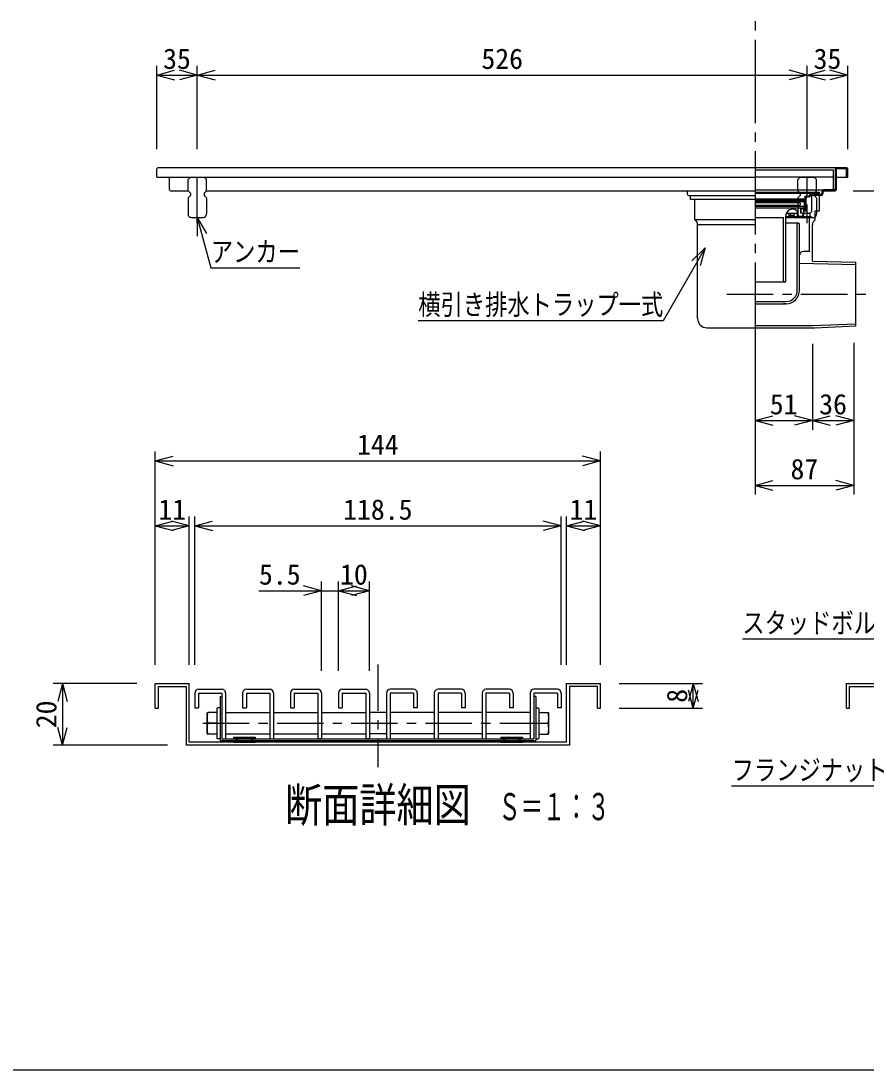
# Model space of a CAD drawing. Units: millimetres, scale not verified, with parts at other scales. Extents: x -1092 to 1092, y -744 to 696.
# Drawn here: x -507 to 222, y -744 to 161 of the extents above; entities that cross this region are included whole.
import ezdxf
from ezdxf.enums import TextEntityAlignment as Align

# ---------------------------------------------------------------- set-up
doc = ezdxf.new("R2010")
doc.units = ezdxf.units.MM
doc.header["$LTSCALE"] = 8
for name, pattern in [('CHAIN1', [8, 5, -1, 1, -1]), ('CHAIN2', [12, 9, -1, 1, -1]), ('DASHED2', [3, 2, -1])]:
    doc.linetypes.add(name, pattern=pattern)
for name, color, linetype in [('0-0_計極細', 2, 'Continuous'), ('0-1_計細線', 3, 'Continuous'), ('0-5_寸法線', 7, 'Continuous'), ('0-7_枠細線', 5, 'Continuous'), ('0-8_枠中線', 5, 'Continuous'), ('1-2_極細2', 2, 'Continuous'), ('1-3_細線2', 4, 'Continuous'), ('1-5_寸法2', 7, 'Continuous')]:
    doc.layers.add(name, color=color, linetype=linetype)
doc.styles.add('ＭＳ ゴシック', font='')
doc.styles.get('ＭＳ ゴシック').set_extended_font_data('MS Gothic')

msp = doc.modelspace()

# ---------------------------------------------------------------- linework, layer by layer
at = {"layer": '0-0_計極細', "linetype": 'CHAIN2'}
msp.add_line((126.004, 432.889), (126.004, -139.452), dxfattribs=at)
at = {"layer": '0-0_計極細', "linetype": 'CHAIN1'}
for p, q in [((-354.996, -13.261), (-354.996, 31.792)), ((101.663, -74.466), (232.014, -74.466))]:
    msp.add_line(p, q, dxfattribs=at)
at = {"layer": '0-0_計極細', "linetype": 'DASHED2'}
msp.add_line((171.004, -13.261), (171.004, 31.792), dxfattribs=at)
at = {"layer": '0-0_計極細'}
for p, q in [((126.004, 13.464), (181.743, 13.464)), ((126.004, 12.484), (174.963, 12.484)), ((169.4, 10.035), (171.31, 10.035)), ((169.4, 7.096), (169.4, 10.035)), ((172.281, 10.035), (171.114, 10.035)), ((172.281, 9.349), (171.114, 9.349)), ((174.963, 12.484), (181.743, 13.45)), ((174.963, -3.21), (174.963, 11.791)), ((181.743, 11.106), (174.963, 10.322)), ((175.059, 11.805), (181.743, 12.757)), ((168.616, 5.726), (126.004, 5.726)), ((126.004, 5.535), (169.253, 5.535)), ((126.004, 4.555), (164.453, 4.555)), ((126.004, 2.302), (164.453, 2.302)), ((126.004, 1.323), (168.469, 1.323)), ((126.2, 7.586), (168.322, 7.586)), ((126.2, 6.606), (168.91, 6.606)), ((164.453, 2.302), (164.943, 2.792)), ((164.943, 1.812), (164.453, 2.302)), ((164.943, 5.535), (164.943, 5.045)), ((164.943, 4.066), (164.943, 2.792)), ((164.943, 1.812), (164.943, 1.323)), ((168.322, 6.606), (168.322, 7.586)), ((168.469, 4.066), (169.253, 5.535)), ((168.469, 4.066), (168.469, 1.323)), ((168.616, 5.726), (168.616, 6.606)), ((169.4, -2.014), (169.4, 8.321)), ((170.085, -2.7), (170.085, 8.321)), ((168.616, -0.25), (126.004, -0.25)), ((126.004, -8.29), (150.494, -8.29)), ((150.494, -63.089), (150.494, -8.29)), ((152.453, -63.089), (152.453, -7.132)), ((152.453, -7.507), (173.514, -7.507)), ((152.453, -8.29), (174.963, -8.29)), ((152.999, -4.659), (162.737, -4.659)), ((155.182, -6.324), (155.182, -4.659)), ((155.182, -6.324), (160.08, -6.324)), ((156.652, -6.324), (156.652, -4.659)), ((160.08, -6.324), (160.08, -4.659)), ((162.738, -7.499), (162.738, -4.56)), ((165.677, -7.499), (162.738, -7.499)), ((165.432, -4.56), (165.432, -0.25)), ((165.432, -0.74), (169.4, -0.74)), ((165.922, -4.56), (165.922, -0.74)), ((167.313, -6.618), (168.126, -6.618)), ((168.126, -6.618), (168.126, -0.74)), ((168.126, -2.014), (169.4, -2.014)), ((168.126, -2.7), (170.085, -2.7)), ((168.126, -4.659), (173.514, -4.659)), ((173.024, -37.757), (173.024, -8.29)), ((174.963, -3.21), (173.514, -4.659)), ((173.514, -7.507), (173.514, -4.659)), ((174.963, -8.29), (173.514, -7.507)), ((163.473, -13.384), (152.453, -13.384)), ((162.494, -71.13), (162.494, -14.364)), ((164.453, -71.13), (164.453, -14.364)), ((164.453, -71.13), (164.453, -44.681)), ((173.097, -37.757), (167.464, -37.757)), ((164.525, -47.73), (213.004, -48.926)), ((152.444, -63.217), (152.444, -63.217)), ((151.473, -64.069), (126.004, -64.069)), ((126.004, -80.926), (152.698, -80.926)), ((126.004, -82.885), (152.698, -82.885)), ((152.698, -82.885), (150.494, -82.885)), ((126.004, -101.576), (175.862, -101.576)), ((175.862, -101.576), (213.004, -100.004))]:
    msp.add_line(p, q, dxfattribs=at)
for points in [[(168.616, -0.25), (168.616, 1.219), (126.004, 1.219)], [(164.943, 4.066), (164.453, 4.555), (164.943, 5.045)], [(167.636, -5.54), (167.636, -4.56), (165.432, -4.56)]]:
    msp.add_lwpolyline(points, dxfattribs=at)
for centre, radius, start, end in [((171.114, 8.321), 1.714, 90, 180), ((171.114, 8.321), 1.029, 90, 180), ((172.281, 11.015), 0.98, 270, 356.64911), ((172.281, 11.015), 1.665, 270, 356.64911), ((174.963, 10.77), 1.714, 90, 175.84901), ((174.963, 10.77), 1.029, 90, 175.84901), ((168.91, 7.096), 0.49, 270, 360), ((158.33, -7.132), 5.878, 55.16629, 180), ((159.8, -4.56), 2.939, 0, 50.0295), ((165.677, -5.54), 1.959, 270, 360), ((163.473, -14.364), 0.98, 90, 180), ((163.473, -14.364), 0.98, 0, 90), ((167.464, -40.696), 2.939, 90, 180), ((151.473, -63.089), 0.98, 180, 270), ((151.473, -63.089), 0.98, 270, 360), ((152.698, -71.13), 11.755, 270, 360), ((152.698, -71.13), 9.796, 270, 360)]:
    msp.add_arc(centre, radius, start, end, dxfattribs=at)
at = {"layer": '0-1_計細線'}
for p, q in [((-389.996, 26.534), (-389.996, 33.534)), ((126.004, 32.634), (193.504, 32.634)), ((193.504, 32.634), (193.504, 15.534)), ((195.004, 33.534), (195.004, 15.534)), ((206.004, 26.534), (206.004, 33.534)), ((-389.996, 26.534), (126.004, 26.534)), ((-378.996, 15.534), (-378.996, 26.534)), ((-360.996, 26.522), (-362.996, 24.522)), ((-362.996, 14.522), (-362.996, 24.522)), ((-360.996, 26.522), (-348.996, 26.522)), ((-346.996, 24.522), (-348.996, 26.522)), ((-346.996, 14.522), (-346.996, 24.522)), ((126.004, 26.634), (193.504, 26.634)), ((205.004, 26.534), (206.004, 26.534)), ((-377.996, 14.534), (-362.996, 14.534)), ((-362.996, 14.522), (-360.996, 12.522)), ((-360.996, 10.522), (-362.996, 8.522)), ((-360.996, 12.522), (-360.996, 10.522)), ((-346.996, 14.522), (-348.996, 12.522)), ((-348.996, 12.522), (-348.996, 10.522)), ((-348.996, 10.522), (-346.996, 8.522)), ((-346.996, 14.534), (126.004, 14.534)), ((67.504, 14.034), (67.504, 12.034)), ((69.004, 10.534), (126.004, 10.534)), ((70.265, 7.187), (70.265, 10.534)), ((126.004, 15.534), (193.504, 15.534)), ((183.004, 10.534), (177.004, 10.534)), ((181.743, -2.609), (181.743, 13.464)), ((183.504, 14.034), (183.504, 12.034)), ((184.504, 14.034), (184.504, 12.034)), ((195.004, 15.534), (185.004, 15.534)), ((185.004, 14.534), (195.004, 14.534)), ((-362.996, 8.522), (-362.996, -5.478)), ((-346.996, 8.522), (-346.996, -5.478)), ((126.004, 7.187), (70.265, 7.187)), ((74.085, -10.445), (74.085, 7.187)), ((-359.996, -8.478), (-349.996, -8.478)), ((177.922, -2.609), (181.743, -2.609)), ((177.922, -10.445), (177.922, -2.609)), ((126.004, -10.445), (74.085, -10.445)), ((126.004, -14.687), (76.534, -14.687)), ((76.534, -95.536), (76.534, -14.687)), ((175.473, -46.04), (175.473, -14.687)), ((175.473, -46.04), (213.004, -46.966)), ((213.004, -101.966), (213.004, -46.966)), ((84.534, -103.536), (177.534, -103.536)), ((177.534, -103.536), (213.004, -101.966))]:
    msp.add_line(p, q, dxfattribs=at)
at = {"layer": '0-1_計細線', "linetype": 'DASHED2'}
for p, q in [((165.004, 26.522), (163.004, 24.522)), ((163.004, 14.522), (163.004, 24.522)), ((165.004, 26.522), (177.004, 26.522)), ((179.004, 24.522), (177.004, 26.522)), ((179.004, 14.522), (179.004, 24.522)), ((163.004, 8.522), (163.004, -5.478)), ((179.004, 8.522), (179.004, -5.478)), ((166.004, -8.478), (176.004, -8.478))]:
    msp.add_line(p, q, dxfattribs=at)
at = {"layer": '0-1_計細線'}
for points in [[(205.004, 34.534), (196.004, 34.534), (-388.996, 34.534)], [(196.004, 26.534), (205.004, 26.534), (205.004, 33.534), (196.004, 33.534), (196.004, 15.534)], [(183.004, 11.534), (177.004, 11.534), (177.004, 10.534)]]:
    msp.add_lwpolyline(points, dxfattribs=at)
at = {"layer": '0-1_計細線', "linetype": 'DASHED2'}
for points in [[(163.004, 14.522), (165.004, 12.522), (165.004, 10.522), (163.004, 8.522)], [(179.004, 14.522), (177.004, 12.522), (177.004, 10.522), (179.004, 8.522)]]:
    msp.add_lwpolyline(points, dxfattribs=at)
at = {"layer": '0-1_計細線'}
for centre, radius, start, end in [((-388.996, 33.534), 1, 90, 180), ((196.004, 33.534), 1, 90, 180), ((205.004, 33.534), 1, 0, 90), ((-377.996, 15.534), 1, 180, 270), ((67.004, 14.034), 0.5, 0, 90), ((69.004, 12.034), 1.5, 180, 270), ((183.004, 12.034), 1.5, 270, 360), ((183.004, 12.034), 0.5, 270, 360), ((185.004, 14.034), 1.5, 90, 180), ((185.004, 14.034), 0.5, 90, 180), ((195.004, 15.534), 1, 270, 360), ((-359.996, -5.478), 3, 180, 270), ((-349.996, -5.478), 3, 270, 360), ((71.636, -14.687), 4.898, 0, 60), ((180.371, -14.687), 4.898, 120, 180), ((84.534, -95.536), 8, 180, 270)]:
    msp.add_arc(centre, radius, start, end, dxfattribs=at)
at = {"layer": '0-1_計細線', "linetype": 'DASHED2'}
for centre, start, end in [((166.004, -5.478), 180, 270), ((176.004, -5.478), 270, 360)]:
    msp.add_arc(centre, 3, start, end, dxfattribs=at)
at = {"layer": '0-5_寸法線'}
for p, q in [((-389.996, 50.534), (-389.996, 122.534)), ((-389.996, 114.534), (-374.541, 118.675)), ((-354.996, 114.534), (-370.451, 118.675)), ((-354.996, 50.534), (-354.996, 122.534)), ((-354.996, 114.534), (-339.541, 118.675)), ((171.004, 114.534), (155.549, 118.675)), ((171.004, 50.534), (171.004, 122.534)), ((171.004, 114.534), (186.459, 118.675)), ((206.004, 114.534), (190.549, 118.675)), ((206.004, 50.534), (206.004, 122.534)), ((-389.996, 114.534), (-374.541, 110.393)), ((-389.996, 114.534), (-354.996, 114.534)), ((-354.996, 114.534), (-370.451, 110.393)), ((-354.996, 114.534), (-339.541, 110.393)), ((-354.996, 114.534), (171.004, 114.534)), ((171.004, 114.534), (155.549, 110.393)), ((171.004, 114.534), (186.459, 110.393)), ((171.004, 114.534), (206.004, 114.534)), ((206.004, 114.534), (190.549, 110.393)), ((210.704, 14.534), (413.004, 14.534)), ((210.704, 14.534), (301.004, 14.534)), ((-354.996, -8.478), (-346.996, -22.335)), ((-354.996, -8.478), (-354.996, -24.478)), ((82.879, -34.54), (71.616, -45.904)), ((82.879, -34.54), (78.806, -50.013)), ((126.004, -117.484), (126.004, -191.536)), ((126.004, -117.484), (126.004, -247.536)), ((175.473, -117.484), (175.473, -191.536)), ((211.228, -116.602), (211.228, -191.536)), ((211.228, -117.484), (211.228, -247.536)), ((126.004, -183.536), (141.459, -179.395)), ((175.473, -183.536), (160.018, -179.395)), ((175.473, -183.536), (190.928, -179.395)), ((211.228, -183.536), (195.773, -179.395)), ((126.004, -183.536), (141.459, -187.677)), ((126.004, -183.536), (175.473, -183.536)), ((175.473, -183.536), (160.018, -187.677)), ((175.473, -183.536), (190.928, -187.677)), ((175.473, -183.536), (211.228, -183.536)), ((211.228, -183.536), (195.773, -187.677)), ((126.004, -239.536), (141.459, -235.395)), ((126.004, -239.536), (141.459, -243.677)), ((126.004, -239.536), (211.228, -239.536)), ((211.228, -239.536), (195.773, -235.395)), ((211.228, -239.536), (195.773, -243.677))]:
    msp.add_line(p, q, dxfattribs=at)
for points in [[(-354.996, -8.478), (-343.348, -51.951), (-266.548, -51.951)], [(82.879, -34.54), (46.817, -97.646), (-164.383, -97.646)]]:
    msp.add_lwpolyline(points, dxfattribs=at)
at = {"layer": '0-8_枠中線'}
msp.add_lwpolyline([(-1092, -744), (-1092, 696), (1092, 696), (1092, -744)], close=True, dxfattribs=at)
at = {"layer": '1-2_極細2', "linetype": 'CHAIN1'}
for p, q in [((-199.241, -394.124), (-199.241, -482.757)), ((-350.21, -444.834), (-47.412, -444.834))]:
    msp.add_line(p, q, dxfattribs=at)
at = {"layer": '1-2_極細2'}
for p, q in [((-388.575, -413.1), (-364.575, -413.1)), ((-388.575, -431.767), (-388.575, -413.1)), ((-364.575, -413.1), (-364.575, -463.767)), ((-36.575, -410.434), (-7.241, -410.434)), ((-36.575, -461.1), (-36.575, -410.434)), ((-9.908, -413.1), (-33.908, -413.1)), ((-33.908, -413.1), (-33.908, -463.767)), ((-9.908, -431.767), (-9.908, -413.1)), ((-7.241, -431.767), (-7.241, -410.434)), ((204.959, -410.434), (231.626, -410.434)), ((204.959, -431.767), (204.959, -410.434)), ((207.626, -413.1), (228.959, -413.1)), ((-335.375, -421.634), (-333.775, -421.634)), ((-335.375, -421.634), (-335.375, -459.767)), ((-63.108, -421.634), (-64.708, -421.634)), ((-63.108, -421.634), (-63.108, -459.767)), ((-391.241, -431.767), (-388.575, -431.767)), ((-9.908, -431.767), (-7.241, -431.767)), ((-338.033, -444.834), (-346.045, -444.834)), ((-60.45, -444.834), (-52.438, -444.834)), ((-335.375, -459.767), (-63.108, -459.767)), ((-333.775, -458.167), (-64.708, -458.167)), ((-323.908, -456.834), (-323.908, -458.167)), ((-323.908, -456.834), (-305.241, -456.834)), ((-323.908, -457.6), (-305.241, -457.6)), ((-323.908, -459.767), (-323.908, -461.1)), ((-323.908, -460), (-305.241, -460)), ((-323.908, -460.8), (-305.241, -460.8)), ((-323.908, -461.1), (-305.241, -461.1)), ((-321.908, -458.167), (-321.908, -459.767)), ((-321.908, -458.4), (-320.575, -458.4)), ((-321.908, -459.2), (-320.575, -459.2)), ((-320.575, -458.167), (-320.575, -459.767)), ((-308.575, -458.167), (-308.575, -459.767)), ((-308.575, -458.4), (-307.241, -458.4)), ((-308.575, -459.2), (-307.241, -459.2)), ((-307.241, -458.167), (-307.241, -459.767)), ((-305.241, -456.834), (-305.241, -458.167)), ((-305.241, -459.767), (-305.241, -461.1)), ((-93.241, -456.834), (-93.241, -458.167)), ((-93.241, -456.834), (-74.575, -456.834)), ((-93.241, -457.6), (-74.575, -457.6)), ((-93.241, -459.767), (-93.241, -461.1)), ((-93.241, -460), (-74.575, -460)), ((-93.241, -460.8), (-74.575, -460.8)), ((-93.241, -461.1), (-74.575, -461.1)), ((-91.241, -458.167), (-91.241, -459.767)), ((-91.241, -458.4), (-89.908, -458.4)), ((-91.241, -459.2), (-89.908, -459.2)), ((-89.908, -458.167), (-89.908, -459.767)), ((-77.908, -458.167), (-77.908, -459.767)), ((-77.908, -458.4), (-76.575, -458.4)), ((-77.908, -459.2), (-76.575, -459.2)), ((-76.575, -458.167), (-76.575, -459.767)), ((-74.575, -456.834), (-74.575, -458.167)), ((-74.575, -459.767), (-74.575, -461.1)), ((-33.908, -463.767), (-364.575, -463.767))]:
    msp.add_line(p, q, dxfattribs=at)
for points in [[(-391.241, -431.767), (-391.241, -410.434), (-361.908, -410.434)], [(-36.575, -461.1), (-361.908, -461.1), (-361.908, -410.434)], [(204.959, -431.767), (207.626, -431.767), (207.626, -413.1)]]:
    msp.add_lwpolyline(points, dxfattribs=at)
for centre, start, end in [((-325.89, -440.167), 166.96433, 193.03802), ((-72.593, -440.167), 346.96198, 13.03567), ((-325.89, -449.501), 166.96198, 193.03567), ((-72.593, -449.501), 346.96433, 13.03802)]:
    msp.add_arc(centre, 20.688, start, end, dxfattribs=at)
at = {"layer": '1-3_細線2'}
for p, q in [((-354.041, -415.5), (-333.775, -415.5)), ((-312.708, -415.5), (-292.441, -415.5)), ((-271.375, -415.5), (-251.108, -415.5)), ((-230.041, -415.5), (-209.775, -415.5)), ((-168.441, -415.5), (-188.708, -415.5)), ((-127.108, -415.5), (-147.375, -415.5)), ((-85.775, -415.5), (-106.041, -415.5)), ((-44.441, -415.5), (-64.708, -415.5)), ((-357.241, -418.7), (-357.241, -431.5)), ((-354.041, -418.7), (-333.775, -418.7)), ((-354.041, -418.7), (-354.041, -431.5)), ((-333.775, -418.7), (-333.775, -458.167)), ((-330.575, -418.7), (-330.575, -458.167)), ((-315.908, -418.7), (-315.908, -431.5)), ((-312.708, -418.7), (-312.708, -431.5)), ((-289.241, -418.7), (-289.241, -458.167)), ((-274.575, -418.7), (-274.575, -431.5)), ((-271.375, -418.7), (-271.375, -431.5)), ((-247.908, -418.7), (-247.908, -458.167)), ((-233.241, -418.7), (-233.241, -431.5)), ((-230.041, -418.7), (-230.041, -431.5)), ((-206.575, -418.7), (-206.575, -458.167)), ((-191.908, -418.7), (-191.908, -458.167)), ((-168.441, -418.7), (-168.441, -431.5)), ((-165.241, -418.7), (-165.241, -431.5)), ((-150.575, -418.7), (-150.575, -458.167)), ((-127.108, -418.7), (-127.108, -431.5)), ((-123.908, -418.7), (-123.908, -431.5)), ((-109.241, -418.7), (-109.241, -458.167)), ((-85.775, -418.7), (-106.041, -418.7)), ((-106.041, -418.7), (-106.041, -458.167)), ((-85.775, -418.7), (-85.775, -431.5)), ((-82.575, -418.7), (-82.575, -431.5)), ((-67.908, -418.7), (-67.908, -458.167)), ((-64.708, -418.7), (-64.708, -458.167)), ((-44.441, -418.7), (-64.708, -418.7)), ((-44.441, -418.7), (-44.441, -431.5)), ((-41.241, -418.7), (-41.241, -431.5)), ((-357.241, -431.5), (-354.041, -431.5)), ((-338.033, -432.034), (-338.033, -446.167)), ((-335.375, -431.5), (-337.499, -431.5)), ((-315.908, -431.5), (-312.708, -431.5)), ((-274.575, -431.5), (-271.375, -431.5)), ((-233.241, -431.5), (-230.041, -431.5)), ((-165.241, -431.5), (-168.441, -431.5)), ((-123.908, -431.5), (-127.108, -431.5)), ((-82.575, -431.5), (-85.775, -431.5)), ((-63.108, -431.5), (-60.983, -431.5)), ((-60.45, -432.034), (-60.45, -457.634)), ((-41.241, -431.5), (-44.441, -431.5)), ((-346.578, -453.634), (-346.578, -436.034)), ((-338.033, -435.5), (-346.045, -435.5)), ((-330.575, -435.634), (-292.441, -435.634)), ((-289.241, -435.634), (-251.108, -435.634)), ((-247.908, -435.634), (-209.775, -435.634)), ((-191.908, -435.634), (-206.575, -435.634)), ((-150.575, -435.634), (-188.708, -435.634)), ((-109.241, -435.634), (-147.375, -435.634)), ((-67.908, -435.634), (-106.041, -435.634)), ((-64.708, -437.94), (-64.708, -448.527)), ((-60.45, -435.5), (-52.438, -435.5)), ((-51.905, -453.634), (-51.905, -436.034)), ((-338.033, -446.167), (-338.033, -457.634)), ((-338.033, -454.167), (-346.045, -454.167)), ((-335.375, -458.167), (-337.499, -458.167)), ((-333.775, -458.167), (-330.575, -458.167)), ((-330.575, -454.034), (-292.441, -454.034)), ((-292.441, -458.167), (-289.241, -458.167)), ((-289.241, -454.034), (-251.108, -454.034)), ((-247.908, -458.167), (-251.108, -458.167)), ((-247.908, -454.034), (-209.775, -454.034)), ((-206.575, -458.167), (-209.775, -458.167)), ((-191.908, -454.034), (-206.575, -454.034)), ((-191.908, -458.167), (-188.708, -458.167)), ((-150.575, -454.034), (-188.708, -454.034)), ((-150.575, -458.167), (-147.375, -458.167)), ((-109.241, -454.034), (-147.375, -454.034)), ((-109.241, -458.167), (-106.041, -458.167)), ((-67.908, -454.034), (-106.041, -454.034)), ((-67.908, -458.167), (-64.708, -458.167)), ((-63.108, -458.167), (-60.983, -458.167)), ((-60.45, -454.167), (-52.438, -454.167))]:
    msp.add_line(p, q, dxfattribs=at)
for points in [[(-312.708, -418.7), (-292.441, -418.7), (-292.441, -458.167)], [(-271.375, -418.7), (-251.108, -418.7), (-251.108, -458.167)], [(-230.041, -418.7), (-209.775, -418.7), (-209.775, -458.167)], [(-168.441, -418.7), (-188.708, -418.7), (-188.708, -458.167)], [(-127.108, -418.7), (-147.375, -418.7), (-147.375, -458.167)]]:
    msp.add_lwpolyline(points, dxfattribs=at)
for centre, radius, start, end in [((-354.041, -418.7), 3.2, 90, 180), ((-333.775, -418.7), 3.2, 0, 90), ((-312.708, -418.7), 3.2, 90, 180), ((-292.441, -418.7), 3.2, 0, 90), ((-271.375, -418.7), 3.2, 90, 180), ((-251.108, -418.7), 3.2, 0, 90), ((-230.041, -418.7), 3.2, 90, 180), ((-209.775, -418.7), 3.2, 0, 90), ((-188.708, -418.7), 3.2, 90, 180), ((-168.441, -418.7), 3.2, 0, 90), ((-147.375, -418.7), 3.2, 90, 180), ((-127.108, -418.7), 3.2, 0, 90), ((-106.041, -418.7), 3.2, 90, 180), ((-85.775, -418.7), 3.2, 0, 90), ((-64.708, -418.7), 3.2, 90, 180), ((-44.441, -418.7), 3.2, 0, 90), ((-337.499, -432.034), 0.533, 90, 180), ((-60.983, -432.034), 0.533, 0, 90), ((-346.045, -436.034), 0.533, 90, 180), ((-52.438, -436.034), 0.533, 0, 90), ((-346.045, -453.634), 0.533, 180, 270), ((-337.499, -457.634), 0.533, 180, 270), ((-60.983, -457.634), 0.533, 270, 360), ((-52.438, -453.634), 0.533, 270, 360)]:
    msp.add_arc(centre, radius, start, end, dxfattribs=at)
at = {"layer": '1-5_寸法2'}
for p, q in [((-391.241, -394.434), (-391.241, -210.434)), ((-391.241, -218.434), (-375.787, -214.293)), ((-7.241, -218.434), (-22.696, -214.293)), ((-7.241, -394.434), (-7.241, -210.434)), ((-391.241, -218.434), (-375.787, -222.575)), ((-391.241, -218.434), (-7.241, -218.434)), ((-7.241, -218.434), (-22.696, -222.575)), ((-391.241, -394.434), (-391.241, -266.434)), ((-391.241, -274.434), (-375.787, -270.293)), ((-361.908, -274.434), (-377.363, -270.293)), ((-361.908, -394.434), (-361.908, -266.434)), ((-357.241, -394.434), (-357.241, -266.434)), ((-357.241, -274.434), (-341.787, -270.293)), ((-41.241, -274.434), (-56.696, -270.293)), ((-41.241, -394.434), (-41.241, -266.434)), ((-36.575, -394.434), (-36.575, -266.434)), ((-36.575, -274.434), (-21.12, -270.293)), ((-7.241, -274.434), (-22.696, -270.293)), ((-7.241, -394.434), (-7.241, -266.434)), ((-391.241, -274.434), (-375.787, -278.575)), ((-391.241, -274.434), (-361.908, -274.434)), ((-361.908, -274.434), (-377.363, -278.575)), ((-357.241, -274.434), (-341.787, -278.575)), ((-357.241, -274.434), (-41.241, -274.434)), ((-41.241, -274.434), (-56.696, -278.575)), ((-36.575, -274.434), (-21.12, -278.575)), ((-36.575, -274.434), (-7.241, -274.434)), ((-7.241, -274.434), (-22.696, -278.575)), ((-247.908, -399.5), (-247.908, -322.434)), ((-233.241, -399.5), (-233.241, -322.434)), ((-206.575, -399.5), (-206.575, -322.434)), ((-301.825, -330.434), (-233.241, -330.434)), ((-247.908, -330.434), (-263.363, -326.293)), ((-247.908, -330.434), (-263.363, -334.575)), ((-233.241, -330.434), (-217.787, -326.293)), ((-233.241, -330.434), (-217.787, -334.575)), ((-233.241, -330.434), (-206.575, -330.434)), ((-206.575, -330.434), (-222.03, -326.293)), ((-206.575, -330.434), (-222.03, -334.575)), ((-407.241, -410.434), (-479.241, -410.434)), ((-471.241, -410.434), (-475.383, -425.889)), ((-471.241, -410.434), (-467.1, -425.889)), ((-471.241, -410.434), (-471.241, -463.767)), ((8.759, -410.434), (80.759, -410.434)), ((72.759, -410.434), (68.617, -425.889)), ((72.759, -431.767), (68.617, -416.312)), ((72.759, -410.434), (76.9, -425.889)), ((72.759, -431.767), (72.759, -410.434)), ((72.759, -431.767), (76.9, -416.312)), ((8.759, -431.767), (80.759, -431.767)), ((-471.241, -463.767), (-475.383, -448.312)), ((-471.241, -463.767), (-467.1, -448.312)), ((-380.575, -463.767), (-479.241, -463.767))]:
    msp.add_line(p, q, dxfattribs=at)
for points in [[(273.426, -436.034), (249.474, -372.247), (115.074, -372.247)], [(261.57, -449.112), (240.249, -499.168), (105.849, -499.168)]]:
    msp.add_lwpolyline(points, dxfattribs=at)

# ---------------------------------------------------------------- texts
at = {"layer": '0-5_寸法線', "style": 'ＭＳ ゴシック'}
for s, p in [('35', (-384.496, 114.534)), ('526', (-109.996, 114.534)), ('35', (176.504, 114.534)), ('51', (138.738, -183.536)), ('36', (181.351, -183.536)), ('87', (156.616, -239.536))]:
    msp.add_text(s, height=17.6, dxfattribs=at).set_placement(p, align=Align.BOTTOM_LEFT)
at = {"layer": '0-5_寸法線', "style": 'ＭＳ ゴシック', "width": 0.8}
for s, p in [('アンカー', (-343.348, -51.951)), ('横引き排水トラップ一式', (-164.383, -97.588))]:
    msp.add_text(s, height=17.6, dxfattribs=at).set_placement(p, align=Align.BOTTOM_LEFT)
at = {"layer": '0-7_枠細線', "style": 'ＭＳ ゴシック'}
for s, height, width, p in [('断面詳細図', 29.33, 0.8, (-279.241, -538.637)), ('Ｓ＝１：３', 23.46, 0.6, (-95.323, -535.481))]:
    msp.add_text(s, height=height, dxfattribs=dict(at, width=width)).set_placement(p, align=Align.BOTTOM_LEFT)
at = {"layer": '1-5_寸法2', "style": 'ＭＳ ゴシック'}
for s, p in [('144', (-217.241, -218.434)), ('11', (-388.575, -274.434)), ('118.5', (-229.241, -274.434)), ('11', (-33.908, -274.434)), ('5.5', (-301.825, -330.434)), ('10', (-231.908, -330.434))]:
    msp.add_text(s, height=17.6, dxfattribs=at).set_placement(p, align=Align.BOTTOM_LEFT)
at = {"layer": '1-5_寸法2', "style": 'ＭＳ ゴシック', "width": 0.8}
for s, p in [('スタッドボルト', (115.074, -372.247)), ('フランジナット', (105.849, -499.168))]:
    msp.add_text(s, height=17.6, dxfattribs=at).set_placement(p, align=Align.BOTTOM_LEFT)
at = {"layer": '1-5_寸法2', "style": 'ＭＳ ゴシック'}
for s, p in [('8', (72.759, -427.1)), ('20', (-471.241, -449.1))]:
    msp.add_text(s, height=17.6, rotation=90, dxfattribs=at).set_placement(p, align=Align.BOTTOM_LEFT)

doc.saveas('drawing.dxf')
